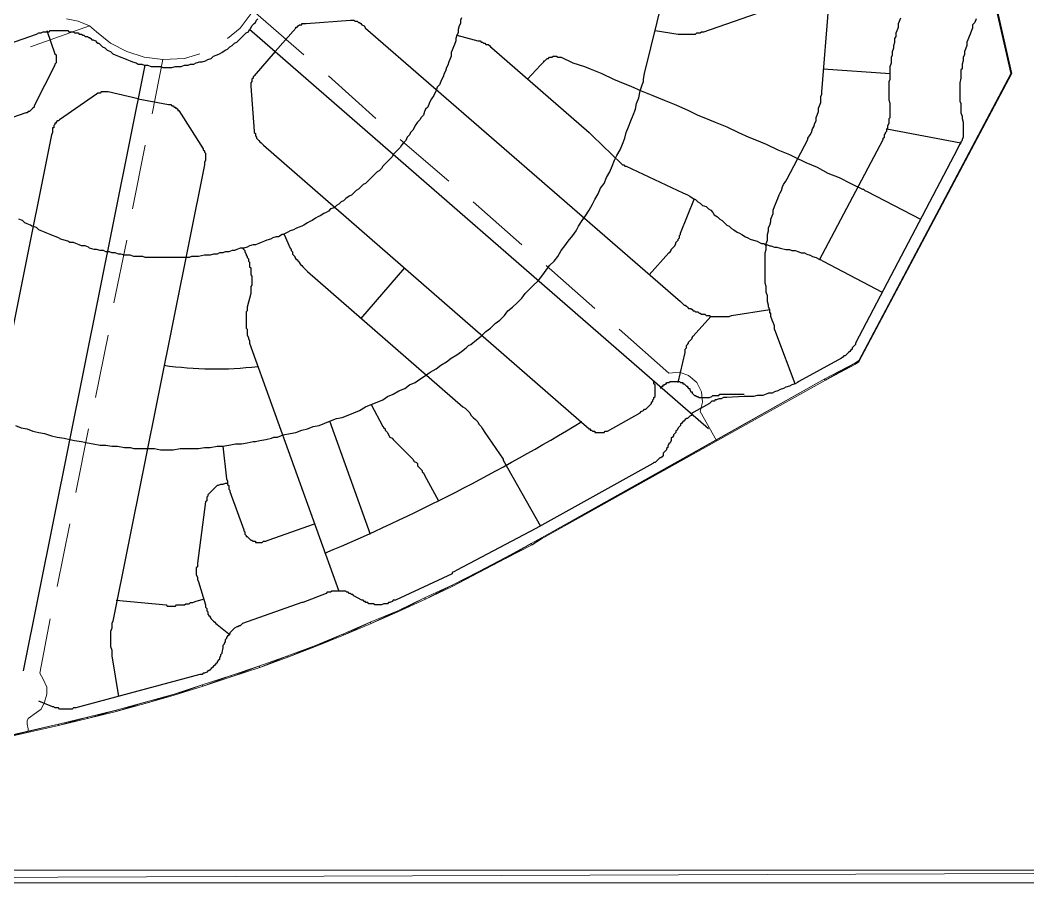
# Model space of a CAD drawing. Header units: inches. Extents: x 27 to 868, y 19 to 613.
# Drawn here: x 777.56 to 816.73, y 513.38 to 546.93 of the extents above; entities that cross this region are included whole.
import ezdxf

# ---------------------------------------------------------------- set-up
doc = ezdxf.new("R2010")
doc.units = ezdxf.units.IN
doc.header["$MEASUREMENT"] = 0
doc.layers.add('PDF_Geometry', color=7, linetype='Continuous')

msp = doc.modelspace()

# ---------------------------------------------------------------- linework, layer by layer
at = {"layer": 'PDF_Geometry', "color": 8, "lineweight": 0}
for points in [[(816.111, 544.86), (810.616, 568.775), (810.661, 568.82), (816.111, 544.86)], [(816.066, 544.86), (816.111, 544.86), (810.616, 568.775), (816.066, 544.86)], [(785.62, 546.211), (786.115, 546.616), (786.611, 547.292), (788.592, 545.58)], [(780.26, 546.706), (779.81, 546.886), (779.36, 546.976)], [(777.963, 545.895), (780.26, 546.706), (780.531, 546.481), (781.071, 546.031), (781.701, 545.715), (782.377, 545.49), (783.098, 545.4), (782.692, 543.283)], [(783.098, 545.4), (783.953, 545.445), (784.539, 545.625)], [(789.538, 544.769), (791.385, 543.103)], [(810.166, 533.69), (810.166, 533.645), (816.066, 544.86), (810.166, 533.69)], [(810.166, 533.645), (816.066, 544.86), (816.111, 544.86), (810.166, 533.645)], [(792.331, 542.292), (794.222, 540.671)], [(781.927, 539.59), (782.422, 542.067)], [(795.168, 539.86), (797.06, 538.194)], [(781.701, 538.374), (781.206, 535.942)], [(798.005, 537.383), (799.897, 535.717)], [(800.843, 534.906), (802.779, 533.195)], [(780.485, 532.249), (780.981, 534.681)], [(808.815, 532.969), (808.86, 532.924), (810.031, 533.6), (808.815, 532.969)], [(808.86, 532.924), (810.031, 533.6), (810.031, 533.555), (808.86, 532.924)], [(810.031, 533.6), (810.031, 533.555), (810.166, 533.69), (810.031, 533.6)], [(810.031, 533.555), (810.166, 533.69), (810.166, 533.645), (810.031, 533.555)], [(803.996, 531.708), (804.086, 532.069), (804.041, 532.474), (803.86, 532.834), (803.545, 533.105), (803.185, 533.24), (802.779, 533.195)], [(797.825, 526.799), (797.825, 526.754), (808.815, 532.969), (797.825, 526.799)], [(797.825, 526.754), (808.815, 532.969), (808.86, 532.924), (797.825, 526.754)], [(803.996, 531.708), (804.626, 530.582)], [(780.215, 531.033), (779.72, 528.556)], [(778.999, 524.908), (779.495, 527.34)], [(796.429, 526.034), (796.429, 525.988), (797.42, 526.574), (796.429, 526.034)], [(796.429, 525.988), (797.42, 526.574), (797.465, 526.529), (796.429, 525.988)], [(797.42, 526.574), (797.465, 526.529), (797.825, 526.799), (797.42, 526.574)], [(797.465, 526.529), (797.825, 526.799), (797.825, 526.754), (797.465, 526.529)], [(795.393, 525.493), (795.393, 525.448), (796.429, 526.034), (795.393, 525.493)], [(795.393, 525.448), (796.429, 526.034), (796.429, 525.988), (795.393, 525.448)], [(794.357, 524.953), (794.357, 524.908), (795.393, 525.493), (794.357, 524.953)], [(794.357, 524.908), (795.393, 525.493), (795.393, 525.448), (794.357, 524.908)], [(793.276, 524.457), (793.321, 524.412), (794.357, 524.953), (793.276, 524.457)], [(793.321, 524.412), (794.357, 524.953), (794.357, 524.908), (793.321, 524.412)], [(792.24, 523.962), (792.24, 523.917), (793.276, 524.457), (792.24, 523.962)], [(792.24, 523.917), (793.276, 524.457), (793.321, 524.412), (792.24, 523.917)], [(791.16, 523.511), (791.205, 523.466), (792.24, 523.962), (791.16, 523.511)], [(791.205, 523.466), (792.24, 523.962), (792.24, 523.917), (791.205, 523.466)], [(778.729, 523.646), (778.324, 521.53), (778.459, 521.304), (778.594, 520.989), (778.594, 520.719), (778.504, 520.404), (778.369, 520.133), (778.189, 519.998), (777.873, 519.773), (777.828, 519.683), (777.828, 519.548), (777.873, 519.368), (777.873, 519.278)], [(790.124, 523.061), (790.124, 523.016), (791.16, 523.511), (790.124, 523.061)], [(790.124, 523.016), (791.16, 523.511), (791.205, 523.466), (790.124, 523.016)], [(789.043, 522.611), (789.043, 522.566), (790.124, 523.061), (789.043, 522.611)], [(789.043, 522.566), (790.124, 523.061), (790.124, 523.016), (789.043, 522.566)], [(787.962, 522.205), (787.962, 522.16), (789.043, 522.611), (787.962, 522.205)], [(787.962, 522.16), (789.043, 522.611), (789.043, 522.566), (787.962, 522.16)], [(786.836, 521.8), (786.881, 521.755), (787.962, 522.205), (786.836, 521.8)], [(786.881, 521.755), (787.962, 522.205), (787.962, 522.16), (786.881, 521.755)], [(785.755, 521.44), (785.755, 521.395), (786.836, 521.8), (785.755, 521.44)], [(785.755, 521.395), (786.836, 521.8), (786.881, 521.755), (785.755, 521.395)], [(784.629, 521.079), (784.674, 521.034), (785.755, 521.44), (784.629, 521.079)], [(784.674, 521.034), (785.755, 521.44), (785.755, 521.395), (784.674, 521.034)], [(783.548, 520.719), (783.548, 520.674), (784.629, 521.079), (783.548, 520.719)], [(783.548, 520.674), (784.629, 521.079), (784.674, 521.034), (783.548, 520.674)], [(782.422, 520.404), (782.422, 520.359), (783.548, 520.719), (782.422, 520.404)], [(782.422, 520.359), (783.548, 520.719), (783.548, 520.674), (782.422, 520.359)], [(781.296, 520.088), (781.296, 520.043), (782.422, 520.404), (781.296, 520.088)], [(781.296, 520.043), (782.422, 520.404), (782.422, 520.359), (781.296, 520.043)], [(780.17, 519.818), (780.17, 519.773), (781.296, 520.088), (780.17, 519.818)], [(780.17, 519.773), (781.296, 520.088), (781.296, 520.043), (780.17, 519.773)], [(775.486, 518.737), (775.486, 518.692), (779.044, 519.548), (775.486, 518.737)], [(775.486, 518.692), (779.044, 519.548), (779.044, 519.503), (775.486, 518.692)], [(779.044, 519.548), (779.044, 519.503), (780.17, 519.818), (779.044, 519.548)], [(779.044, 519.503), (780.17, 519.818), (780.17, 519.773), (779.044, 519.503)]]:
    msp.add_lwpolyline(points, dxfattribs=at)
at = {"layer": 'PDF_Geometry', "color": 8, "lineweight": 25}
for points in [[(777.378, 531.168), (777.603, 531.078), (777.828, 531.033), (778.053, 530.943), (778.279, 530.898), (778.504, 530.853), (778.774, 530.763), (778.999, 530.717), (779.269, 530.672), (779.495, 530.627), (779.675, 530.582), (779.945, 530.537), (780.17, 530.492), (780.395, 530.447), (780.666, 530.402), (780.756, 530.402), (780.891, 530.402), (781.116, 530.357), (781.341, 530.357), (781.611, 530.312), (781.837, 530.312), (781.972, 530.267), (782.062, 530.267), (782.332, 530.267), (782.557, 530.267), (782.782, 530.267), (783.008, 530.222), (783.278, 530.222), (783.503, 530.222), (783.773, 530.267), (783.998, 530.267), (784.224, 530.267), (784.494, 530.267), (784.719, 530.312), (784.944, 530.312), (785.214, 530.357), (785.44, 530.357), (785.665, 530.402), (785.935, 530.447), (786.16, 530.447), (786.385, 530.492), (786.611, 530.537), (786.701, 530.537), (786.881, 530.582), (787.106, 530.627), (787.331, 530.672), (787.421, 530.717), (787.556, 530.717), (787.782, 530.808), (788.052, 530.853), (788.277, 530.898), (788.502, 530.988), (788.727, 531.033), (788.953, 531.123), (789.178, 531.168), (789.403, 531.258), (789.628, 531.348), (789.853, 531.438), (790.079, 531.483), (790.304, 531.573), (790.529, 531.663), (790.754, 531.753), (790.979, 531.888), (791.205, 531.979), (791.43, 532.069), (791.655, 532.159), (791.835, 532.294), (792.06, 532.384), (792.285, 532.519), (792.511, 532.609), (792.691, 532.744), (792.916, 532.834), (793.096, 532.969), (793.321, 533.105), (793.501, 533.24), (793.727, 533.375), (793.907, 533.51), (794.132, 533.645), (794.312, 533.78), (794.537, 533.915), (794.718, 534.05), (794.898, 534.185), (794.988, 534.276), (795.078, 534.321), (795.303, 534.501), (795.483, 534.636), (795.663, 534.816), (795.843, 534.951), (796.024, 535.131), (796.204, 535.266), (796.384, 535.447), (796.519, 535.627), (796.699, 535.762), (796.879, 535.942), (797.06, 536.122), (797.195, 536.302), (797.375, 536.482), (797.51, 536.618), (797.69, 536.798), (797.87, 537.023), (798.005, 537.203), (798.14, 537.383), (798.321, 537.563), (798.456, 537.743), (798.591, 537.969), (798.726, 538.149), (798.861, 538.329), (799.041, 538.554), (799.176, 538.734), (799.266, 538.915), (799.402, 539.14), (799.537, 539.32), (799.672, 539.545), (799.807, 539.77), (799.897, 539.95), (800.032, 540.176), (800.122, 540.401), (800.257, 540.581), (800.347, 540.806), (800.482, 541.031), (800.573, 541.257), (800.663, 541.482), (800.753, 541.662), (800.888, 541.887), (800.978, 542.112), (801.068, 542.337), (801.113, 542.563), (801.203, 542.788), (801.293, 543.013), (801.383, 543.238), (801.473, 543.463), (801.518, 543.689), (801.608, 543.914), (801.654, 544.184), (801.744, 544.409), (801.789, 544.544), (801.789, 544.634), (801.834, 544.86), (803.05, 549.814)], [(802.239, 546.526), (803.14, 546.391), (803.185, 546.391), (803.275, 546.391), (803.32, 546.391), (803.365, 546.391), (803.455, 546.391), (803.5, 546.391), (803.545, 546.391), (803.635, 546.391), (803.68, 546.391), (803.725, 546.391), (803.815, 546.391), (803.86, 546.436), (803.905, 546.436), (803.995, 546.436), (804.041, 546.481), (804.086, 546.481), (804.131, 546.481), (808.229, 547.922)], [(807.689, 532.789), (806.968, 534.681), (806.923, 534.816), (806.878, 534.906), (806.878, 535.041), (806.833, 535.176), (806.788, 535.266), (806.743, 535.401), (806.743, 535.537), (806.698, 535.537), (806.698, 535.672), (806.653, 535.762), (806.653, 535.852), (806.608, 535.987), (806.608, 536.122), (806.608, 536.212), (806.563, 536.347), (806.563, 536.437), (806.563, 536.572), (806.518, 536.708), (806.518, 536.798), (806.518, 536.933), (806.518, 537.068), (806.518, 537.158), (806.518, 537.293), (806.518, 537.428), (806.518, 537.518), (806.518, 537.653), (806.518, 537.789), (806.518, 537.879), (806.563, 538.014), (806.563, 538.149), (806.563, 538.239), (806.608, 538.374), (806.608, 538.509), (806.608, 538.599), (806.653, 538.734), (806.653, 538.869), (806.698, 538.96), (806.743, 539.095), (806.743, 539.185), (806.788, 539.32), (806.833, 539.41), (806.833, 539.545), (806.878, 539.68), (806.923, 539.77), (806.968, 539.905), (807.013, 539.995), (807.058, 540.131), (807.103, 540.221), (807.148, 540.311), (807.193, 540.446), (807.238, 540.536), (807.328, 540.671), (807.373, 540.761), (808.184, 542.292), (808.184, 542.337), (808.274, 542.473), (808.319, 542.563), (808.364, 542.698), (808.409, 542.788), (808.454, 542.923), (808.499, 543.013), (808.499, 543.148), (808.544, 543.238), (808.589, 543.373), (808.589, 543.508), (808.634, 543.598), (808.679, 543.734), (808.679, 543.824), (808.679, 543.959), (808.725, 544.049), (808.725, 544.139), (808.995, 547.517)], [(784.764, 545.355), (784.854, 545.4), (784.989, 545.445), (785.079, 545.535), (785.214, 545.58), (785.305, 545.625), (785.395, 545.67), (785.53, 545.76), (785.62, 545.805), (785.71, 545.895), (785.8, 545.94), (785.89, 546.031), (785.98, 546.076), (786.07, 546.166), (786.16, 546.256), (786.25, 546.346), (786.34, 546.436), (786.431, 546.481), (786.476, 546.571), (786.521, 546.616), (786.566, 546.706), (786.656, 546.796), (786.701, 546.841), (786.746, 546.931), (786.791, 546.976)], [(787.466, 545.715), (788.277, 546.616), (788.277, 546.661), (788.322, 546.661), (788.367, 546.706), (788.412, 546.751), (788.457, 546.751), (788.502, 546.751), (788.502, 546.796), (788.547, 546.796), (788.592, 546.796), (788.637, 546.796), (788.682, 546.796), (790.394, 546.931), (790.484, 546.931), (790.529, 546.931), (790.574, 546.886), (790.619, 546.886), (790.664, 546.886), (790.709, 546.841), (790.754, 546.841), (790.799, 546.796), (790.844, 546.751), (790.934, 546.706), (790.979, 546.616), (803.23, 535.987), (803.275, 535.942), (803.32, 535.897), (803.365, 535.852), (803.41, 535.852), (803.455, 535.807), (803.5, 535.762), (803.545, 535.717), (803.635, 535.717), (803.68, 535.672), (803.725, 535.627), (803.77, 535.627), (803.815, 535.582), (803.905, 535.582), (803.95, 535.537), (803.996, 535.537), (804.041, 535.492), (804.131, 535.492), (804.176, 535.492), (804.221, 535.447), (804.266, 535.447), (804.356, 535.447), (804.401, 535.401), (804.446, 535.401), (804.536, 535.401), (804.581, 535.401), (804.626, 535.401), (804.716, 535.401), (804.761, 535.401), (804.806, 535.401), (804.896, 535.401), (804.941, 535.401), (804.986, 535.401), (805.076, 535.401), (805.121, 535.401), (805.212, 535.447), (806.698, 535.672)], [(794.718, 547.021), (794.673, 546.931), (794.673, 546.796), (794.627, 546.706), (794.582, 546.571), (794.582, 546.436), (794.537, 546.346), (794.492, 546.211), (794.492, 546.121), (794.447, 545.985), (794.402, 545.895), (794.357, 545.76), (794.312, 545.67), (794.312, 545.535), (794.267, 545.4), (794.222, 545.31), (794.177, 545.175), (794.132, 545.085), (794.087, 544.95), (794.042, 544.86), (793.997, 544.724), (793.952, 544.634), (793.907, 544.544), (793.862, 544.409), (793.772, 544.319), (793.727, 544.184), (793.682, 544.094), (793.637, 544.004), (793.547, 543.869), (793.501, 543.779), (793.457, 543.689), (793.411, 543.553), (793.321, 543.463), (793.276, 543.373), (793.231, 543.238), (793.141, 543.148), (793.096, 543.058), (793.006, 542.968), (792.916, 542.833), (792.871, 542.743), (792.826, 542.653), (792.736, 542.563), (792.691, 542.472), (792.601, 542.382)], [(814.715, 546.976), (814.67, 546.841), (814.58, 546.751), (814.58, 546.616), (814.534, 546.526), (814.489, 546.391), (814.444, 546.301), (814.399, 546.166), (814.354, 546.076), (814.354, 545.94), (814.309, 545.805), (814.264, 545.715), (814.264, 545.58), (814.219, 545.49), (814.219, 545.355), (814.174, 545.22), (814.174, 545.13), (814.174, 545.04), (814.129, 544.995), (814.129, 544.86), (814.129, 544.769), (814.129, 544.679), (814.084, 544.499), (814.084, 544.409), (814.084, 544.319), (814.084, 544.274), (814.084, 544.139), (814.084, 544.049), (814.084, 543.914), (814.084, 543.779), (814.129, 543.689), (814.129, 543.553), (814.129, 543.418), (814.129, 543.328), (814.174, 543.193), (814.174, 543.103), (814.219, 542.968), (814.219, 542.833), (814.219, 542.788), (814.219, 542.743), (814.219, 542.653), (814.219, 542.608), (814.219, 542.563), (814.219, 542.473), (814.219, 542.428), (814.219, 542.382), (814.174, 542.292), (814.174, 542.247), (814.129, 542.202), (814.129, 542.157), (814.084, 542.112), (814.039, 542.022), (813.994, 541.932), (810.031, 534.366), (810.031, 534.321), (809.986, 534.276), (809.941, 534.231), (809.896, 534.185), (809.896, 534.14), (809.85, 534.095), (809.805, 534.05), (809.76, 534.005), (809.715, 533.96), (809.67, 533.915), (809.625, 533.87), (809.58, 533.87), (809.535, 533.825), (809.49, 533.78), (807.824, 532.879), (807.779, 532.834), (807.689, 532.789), (807.554, 532.744), (807.463, 532.699), (807.328, 532.654), (807.238, 532.609), (807.103, 532.564), (807.013, 532.519), (806.878, 532.474), (806.788, 532.429), (806.653, 532.429), (806.563, 532.384), (806.428, 532.339), (806.292, 532.339), (806.202, 532.339), (806.067, 532.294), (805.932, 532.294), (805.842, 532.294), (805.707, 532.294), (805.031, 532.249), (804.986, 532.249), (804.941, 532.249), (804.896, 532.249), (804.806, 532.204), (804.761, 532.204), (804.716, 532.204), (804.626, 532.159), (804.581, 532.159), (804.536, 532.114), (804.491, 532.114), (804.446, 532.114), (804.401, 532.069), (804.356, 532.024), (803.635, 531.618)], [(808.634, 537.608), (811.112, 542.292), (811.112, 542.337), (811.157, 542.382), (811.157, 542.472), (811.202, 542.518), (811.202, 542.563), (811.247, 542.608), (811.247, 542.698), (811.292, 542.743), (811.292, 542.788), (811.292, 542.833), (811.337, 542.923), (811.337, 542.968), (811.337, 543.103), (811.382, 543.148), (811.382, 543.193), (811.382, 543.283), (811.382, 543.328), (811.382, 543.373), (811.382, 543.463), (811.382, 543.508), (811.382, 543.553), (811.382, 543.689), (811.337, 543.824), (811.337, 543.914), (811.337, 544.049), (811.337, 544.184), (811.337, 544.274), (811.337, 544.409), (811.337, 544.544), (811.382, 544.634), (811.382, 544.769), (811.382, 544.905), (811.382, 544.995), (811.382, 545.13), (811.427, 545.265), (811.427, 545.355), (811.427, 545.49), (811.472, 545.58), (811.472, 545.715), (811.517, 545.85), (811.517, 545.94), (811.562, 546.076), (811.562, 546.211), (811.607, 546.301), (811.607, 546.436), (811.652, 546.526), (811.697, 546.661), (811.697, 546.796), (811.742, 546.886), (811.787, 547.021)], [(754.994, 538.284), (778.189, 546.391), (778.279, 546.436), (778.369, 546.436), (778.459, 546.481), (778.504, 546.481), (778.549, 546.481), (778.639, 546.481), (778.684, 546.481), (778.729, 546.526), (778.819, 546.526), (778.864, 546.526), (778.909, 546.526), (778.999, 546.526), (779.044, 546.526), (779.089, 546.526), (779.179, 546.526), (779.224, 546.526), (779.269, 546.526), (779.359, 546.526), (779.405, 546.526), (779.45, 546.481), (779.54, 546.481), (779.585, 546.481), (779.63, 546.481), (779.675, 546.436), (779.765, 546.436), (779.81, 546.436), (779.855, 546.391), (779.945, 546.391), (779.99, 546.346), (780.035, 546.346), (780.08, 546.301), (780.17, 546.301), (780.215, 546.256), (780.26, 546.256), (780.305, 546.211), (780.35, 546.166), (780.395, 546.166), (780.485, 546.121), (780.531, 546.076), (780.576, 546.031), (780.621, 546.031), (780.756, 545.895), (780.846, 545.85), (780.936, 545.76), (781.071, 545.715), (781.161, 545.625), (781.251, 545.58), (781.386, 545.535), (781.476, 545.49), (781.611, 545.445), (781.701, 545.4), (781.837, 545.355), (781.927, 545.31), (782.062, 545.265), (782.152, 545.22), (782.287, 545.22), (782.377, 545.175), (782.512, 545.175), (782.647, 545.13), (782.737, 545.13), (782.873, 545.13), (783.008, 545.13), (783.098, 545.085), (783.233, 545.085), (783.368, 545.085), (783.458, 545.085), (783.593, 545.13), (783.728, 545.13), (783.818, 545.13), (783.953, 545.175), (784.089, 545.175), (784.179, 545.22), (784.314, 545.22), (784.404, 545.265), (784.539, 545.31), (784.629, 545.31), (784.764, 545.355)], [(778.594, 546.526), (778.909, 545.625), (778.954, 545.58), (778.954, 545.535), (778.954, 545.49), (778.954, 545.445), (778.954, 545.4), (778.954, 545.355), (778.954, 545.31), (778.954, 545.265), (778.909, 545.22), (778.909, 545.175), (778.098, 543.598), (778.098, 543.553), (778.053, 543.508), (778.008, 543.463), (777.963, 543.418), (777.918, 543.373), (777.873, 543.373), (777.828, 543.328), (777.783, 543.328), (760.128, 537.158)], [(804.311, 531.033), (786.476, 546.571)], [(794.537, 546.346), (795.213, 546.166), (795.348, 546.121), (795.438, 546.121), (795.483, 546.076), (795.528, 546.076), (795.573, 546.031), (795.618, 546.031), (795.663, 545.986), (795.754, 545.986), (795.799, 545.94), (795.844, 545.895), (795.889, 545.85), (799.672, 542.563), (799.762, 542.473), (799.807, 542.427), (800.933, 541.347), (800.978, 541.301), (801.023, 541.301), (801.068, 541.257), (801.113, 541.257), (803.32, 540.221), (803.41, 540.176), (803.5, 540.131), (803.59, 540.085), (803.725, 539.995), (803.815, 539.95), (803.905, 539.86), (803.996, 539.815), (804.086, 539.725), (804.221, 539.68), (804.311, 539.59), (804.401, 539.545), (804.491, 539.455), (804.536, 539.365), (804.671, 539.275), (804.761, 539.185), (804.851, 539.14), (804.941, 539.05), (805.031, 538.96), (805.121, 538.914), (805.212, 538.824), (805.302, 538.779), (805.437, 538.689), (805.527, 538.644), (805.617, 538.599), (805.752, 538.509), (805.842, 538.464), (805.932, 538.419), (806.067, 538.374), (806.202, 538.329), (806.293, 538.284), (806.383, 538.239), (806.473, 538.239), (806.518, 538.194), (806.608, 538.194), (806.698, 538.149), (806.743, 538.149), (806.878, 538.104), (806.968, 538.104), (807.103, 538.059), (807.328, 538.014), (807.463, 538.014), (807.554, 537.969), (807.689, 537.969), (807.824, 537.924), (807.914, 537.879), (808.049, 537.879), (808.139, 537.834), (808.274, 537.789), (808.364, 537.743), (808.499, 537.698), (808.589, 537.653), (808.68, 537.608), (808.77, 537.563), (811.067, 536.347)], [(787.466, 545.715), (786.656, 544.769), (786.611, 544.724), (786.611, 544.679), (786.566, 544.634), (786.566, 544.589), (786.566, 544.544), (786.521, 544.499), (786.521, 544.454), (786.521, 544.409), (786.521, 544.364), (786.656, 542.608), (786.656, 542.563), (786.701, 542.518), (786.701, 542.472), (786.701, 542.427), (786.746, 542.382), (786.746, 542.337), (786.791, 542.292), (786.836, 542.247), (786.881, 542.202), (786.926, 542.157), (787.016, 542.067), (799.672, 531.033), (799.717, 531.033), (799.717, 530.988), (799.762, 530.988), (799.807, 530.943), (799.852, 530.943), (799.897, 530.943), (799.897, 530.898), (799.942, 530.898), (799.987, 530.898), (800.032, 530.898), (800.077, 530.898), (800.122, 530.898), (800.167, 530.898), (800.212, 530.898), (800.257, 530.898), (800.302, 530.943), (800.347, 530.943), (800.392, 530.943), (801.654, 531.663), (801.699, 531.708), (801.789, 531.753), (801.834, 531.798), (801.879, 531.798), (801.924, 531.843), (801.969, 531.888), (802.014, 531.934), (802.059, 531.979), (802.104, 532.024), (802.104, 532.069), (802.149, 532.114), (802.149, 532.159), (802.194, 532.204), (802.194, 532.249), (802.239, 532.294), (802.239, 532.384), (802.239, 532.429), (802.239, 532.474), (802.239, 532.564), (802.239, 532.609), (802.239, 532.654), (802.239, 532.744), (802.194, 532.789), (802.194, 532.834), (802.194, 532.879)], [(797.285, 544.634), (797.78, 545.175), (797.825, 545.22), (797.915, 545.31), (797.915, 545.355), (797.96, 545.355), (798.005, 545.4), (798.05, 545.445), (798.095, 545.445), (798.14, 545.49), (798.185, 545.49), (798.231, 545.49), (798.276, 545.535), (798.321, 545.535), (798.366, 545.535), (798.411, 545.535), (798.456, 545.49), (798.501, 545.49), (798.591, 545.49), (799.041, 545.265), (799.492, 545.13), (799.717, 545.04), (800.167, 544.86), (800.618, 544.634), (801.068, 544.454), (801.293, 544.364), (801.699, 544.184), (802.149, 544.004), (802.599, 543.824), (803.05, 543.643), (803.545, 543.418), (803.905, 543.238), (804.131, 543.148), (804.581, 542.968), (805.031, 542.788), (805.482, 542.563), (805.887, 542.382), (806.112, 542.292), (806.563, 542.112), (807.013, 541.887), (807.463, 541.707), (807.644, 541.617), (808.094, 541.392), (808.544, 541.211), (808.95, 540.986), (809.4, 540.806), (809.85, 540.581), (810.301, 540.356), (810.346, 540.356), (810.391, 540.311), (810.481, 540.266), (812.553, 539.185)], [(777.693, 521.62), (782.422, 545.175)], [(808.77, 545.04), (811.382, 544.86)], [(782.152, 543.869), (780.981, 544.139), (780.936, 544.139), (780.891, 544.139), (780.846, 544.139), (780.801, 544.139), (780.756, 544.139), (780.711, 544.139), (780.666, 544.094), (780.62, 544.094), (780.576, 544.094), (780.53, 544.049), (779.089, 543.058), (779.044, 543.013), (778.999, 543.013), (778.954, 542.968), (778.954, 542.923), (778.909, 542.923), (778.909, 542.878), (778.864, 542.833), (778.864, 542.788), (778.864, 542.743), (778.819, 542.743), (778.819, 542.698), (778.819, 542.563), (778.774, 542.473), (775.081, 524.097)], [(782.152, 543.869), (783.323, 543.644), (783.368, 543.644), (783.413, 543.644), (783.458, 543.598), (783.503, 543.598), (783.548, 543.553), (783.593, 543.553), (783.593, 543.508), (783.638, 543.508), (783.683, 543.463), (783.683, 543.418), (783.728, 543.418), (784.674, 541.932), (784.674, 541.887), (784.719, 541.842), (784.719, 541.797), (784.764, 541.752), (784.764, 541.707), (784.764, 541.662), (784.764, 541.617), (784.764, 541.572), (784.764, 541.527), (784.764, 541.482), (784.719, 541.392), (784.719, 541.302), (781.161, 523.556), (781.116, 523.466), (781.116, 523.376), (781.116, 523.286), (781.071, 523.151), (781.071, 523.016), (781.071, 522.926), (781.071, 522.791), (781.071, 522.656), (781.071, 522.566), (781.116, 522.43), (781.116, 522.295), (781.116, 522.205), (781.386, 520.629)], [(811.247, 542.698), (814.129, 542.157)], [(792.601, 542.382), (792.556, 542.247), (792.466, 542.157), (792.376, 542.067), (792.331, 541.977), (792.24, 541.887), (792.15, 541.797), (792.06, 541.707), (792.015, 541.617), (791.925, 541.527), (791.835, 541.437), (791.745, 541.347), (791.655, 541.256), (791.61, 541.166), (791.52, 541.076), (791.43, 541.031), (791.34, 540.941), (791.25, 540.851), (791.16, 540.761), (791.069, 540.671), (790.979, 540.581), (790.889, 540.536), (790.799, 540.446), (790.709, 540.356), (790.619, 540.311), (790.529, 540.221), (790.439, 540.13), (790.349, 540.085), (790.214, 539.995), (790.124, 539.905), (790.034, 539.86), (789.943, 539.77), (789.853, 539.725), (789.763, 539.635), (789.628, 539.59), (789.538, 539.5), (789.448, 539.455), (789.358, 539.41), (789.223, 539.32), (789.133, 539.275), (789.043, 539.23), (788.908, 539.14), (788.818, 539.095), (788.727, 539.05), (788.592, 538.96), (788.502, 538.914), (788.367, 538.869), (788.277, 538.824), (788.187, 538.779), (788.052, 538.734), (787.962, 538.689), (787.782, 538.599), (787.737, 538.599), (787.601, 538.509), (787.511, 538.509), (787.376, 538.464), (787.286, 538.419), (787.151, 538.374), (787.061, 538.329), (786.926, 538.284), (786.836, 538.239), (786.701, 538.194), (786.611, 538.194), (786.476, 538.149), (786.385, 538.104), (786.25, 538.059), (786.115, 538.059), (785.98, 538.014), (785.89, 537.969), (785.8, 537.969), (785.665, 537.924), (785.53, 537.924), (785.44, 537.879), (785.305, 537.879), (785.214, 537.834), (785.079, 537.834), (784.944, 537.789), (784.854, 537.789), (784.719, 537.789), (784.494, 537.743), (784.359, 537.743), (784.224, 537.743), (784.134, 537.698), (783.998, 537.698), (783.863, 537.698), (783.773, 537.698), (783.638, 537.698), (783.503, 537.698), (783.413, 537.698), (783.278, 537.698), (783.143, 537.698), (783.008, 537.698), (782.782, 537.698), (782.692, 537.698), (782.557, 537.698), (782.422, 537.698), (782.332, 537.743), (782.197, 537.743), (782.062, 537.743), (781.972, 537.743), (781.837, 537.789), (781.747, 537.789), (781.611, 537.789), (781.476, 537.834), (781.386, 537.834), (781.251, 537.879), (781.116, 537.879), (781.026, 537.924), (780.891, 537.924), (780.801, 537.969), (780.666, 537.969), (780.531, 538.014), (780.44, 538.014), (780.26, 538.059), (780.215, 538.104), (780.08, 538.149), (779.945, 538.149), (779.855, 538.194), (779.72, 538.239), (779.63, 538.284), (779.495, 538.284), (779.405, 538.329), (779.269, 538.374), (779.134, 538.419), (779.044, 538.464), (778.954, 538.509), (778.819, 538.554), (778.729, 538.599), (778.594, 538.644), (778.504, 538.689), (778.369, 538.734), (778.279, 538.779), (778.189, 538.869), (778.008, 538.914), (777.963, 538.96), (777.828, 539.005), (777.738, 539.05), (777.648, 539.14), (777.513, 539.185)], [(802.014, 537.023), (802.779, 537.879), (802.824, 537.924), (802.87, 537.969), (802.87, 538.014), (802.915, 538.059), (802.96, 538.104), (803.005, 538.149), (803.05, 538.239), (803.05, 538.284), (803.095, 538.329), (803.14, 538.374), (803.14, 538.419), (803.185, 538.464), (803.185, 538.554), (803.23, 538.599), (803.23, 538.644), (803.77, 539.995)], [(787.827, 538.599), (788.052, 538.059), (788.097, 538.014), (788.097, 537.969), (788.142, 537.924), (788.142, 537.834), (788.187, 537.789), (788.232, 537.743), (788.232, 537.698), (788.277, 537.653), (788.322, 537.608), (788.367, 537.563), (788.412, 537.518), (788.412, 537.473), (788.457, 537.428), (788.502, 537.383), (788.547, 537.338), (788.592, 537.293), (788.637, 537.248), (788.682, 537.203), (788.727, 537.158), (794.763, 531.888), (794.853, 531.843), (794.943, 531.753), (795.033, 531.663), (795.078, 531.573), (795.168, 531.483), (795.258, 531.393), (795.348, 531.303), (795.393, 531.213), (795.483, 531.123), (795.528, 531.033), (795.618, 530.898), (796.339, 529.862), (796.339, 529.817), (797.78, 527.25)], [(786.205, 538.059), (786.25, 538.014), (786.295, 537.969), (786.295, 537.924), (786.34, 537.834), (786.34, 537.789), (786.385, 537.744), (786.385, 537.698), (786.431, 537.653), (786.431, 537.563), (786.476, 537.518), (786.476, 537.473), (786.476, 537.383), (786.476, 537.338), (786.521, 537.293), (786.521, 537.203), (786.521, 537.158), (786.521, 537.113), (786.521, 537.023), (786.566, 536.978), (786.566, 536.933), (786.566, 536.843), (786.566, 536.798), (786.566, 536.753), (786.566, 536.663), (786.566, 536.618), (786.521, 536.573), (786.521, 536.482), (786.521, 536.437), (786.521, 536.347), (786.521, 536.302), (786.385, 535.762), (786.385, 535.717), (786.385, 535.672), (786.385, 535.627), (786.34, 535.582), (786.34, 535.492), (786.34, 535.447), (786.34, 535.402), (786.34, 535.311), (786.34, 535.266), (786.34, 535.221), (786.34, 535.131), (786.34, 535.086), (786.34, 535.041), (786.34, 534.951), (786.385, 534.906), (786.385, 534.861), (786.385, 534.771), (786.385, 534.726), (786.385, 534.681), (786.431, 534.591), (786.431, 534.546), (786.476, 534.456), (786.476, 534.366), (789.943, 524.727)], [(790.799, 535.311), (792.511, 537.293)], [(803.14, 532.834), (803.41, 534.005), (803.41, 534.095), (803.41, 534.14), (803.455, 534.185), (803.455, 534.276), (803.5, 534.321), (803.545, 534.366), (803.545, 534.411), (803.59, 534.456), (803.635, 534.501), (803.68, 534.546), (803.68, 534.591), (803.725, 534.636), (804.401, 535.401)], [(802.464, 532.609), (802.464, 532.654), (802.509, 532.699), (802.554, 532.699), (802.554, 532.744), (802.599, 532.744), (802.644, 532.789), (802.689, 532.789), (802.689, 532.834), (802.734, 532.834), (802.779, 532.834), (802.824, 532.879), (802.87, 532.879), (802.915, 532.879), (802.96, 532.879), (803.005, 532.879), (803.05, 532.879), (803.095, 532.879), (803.14, 532.879), (803.185, 532.879), (803.23, 532.834), (803.275, 532.834), (803.32, 532.834), (803.32, 532.789), (803.365, 532.789), (803.41, 532.744), (803.455, 532.699), (803.5, 532.699), (803.5, 532.654), (803.545, 532.609), (803.59, 532.609), (803.59, 532.564), (803.635, 532.474), (803.68, 532.474), (803.68, 532.429), (803.725, 532.384), (803.77, 532.339), (803.815, 532.339), (803.86, 532.294), (803.905, 532.294), (803.95, 532.249), (803.996, 532.249), (804.041, 532.249), (804.086, 532.249), (804.131, 532.249), (804.176, 532.249), (804.221, 532.249), (804.266, 532.249), (804.311, 532.249), (804.356, 532.249), (804.446, 532.294), (804.491, 532.339), (804.536, 532.339), (804.581, 532.339), (804.671, 532.339), (804.716, 532.339), (804.761, 532.384), (805.707, 532.384)], [(791.205, 531.979), (791.655, 531.123), (791.7, 531.078), (791.745, 531.033), (791.745, 530.988), (791.79, 530.943), (791.835, 530.898), (791.88, 530.808), (791.925, 530.717), (792.015, 530.672), (792.06, 530.627), (792.826, 529.862), (792.871, 529.772), (792.961, 529.727), (793.006, 529.682), (793.006, 529.592), (793.051, 529.546), (793.096, 529.501), (793.141, 529.456), (793.186, 529.411), (793.186, 529.366), (793.231, 529.321), (793.276, 529.231), (793.817, 528.24)], [(803.68, 531.573), (803.59, 531.528), (803.545, 531.483), (803.5, 531.438), (803.455, 531.438), (803.41, 531.393), (803.365, 531.348), (803.32, 531.303), (803.275, 531.258), (803.23, 531.213), (803.23, 531.168), (803.185, 531.123), (803.14, 531.078), (803.095, 530.988), (803.05, 530.943), (803.05, 530.898), (803.005, 530.853), (802.96, 530.808), (802.96, 530.763), (802.915, 530.717), (802.87, 530.672), (802.87, 530.582), (802.824, 530.492), (802.779, 530.447), (802.734, 530.357), (802.734, 530.312), (802.689, 530.267), (802.689, 530.222), (802.644, 530.177), (802.599, 530.132), (802.554, 530.087), (802.554, 529.997), (802.509, 529.952), (802.464, 529.907), (802.419, 529.907), (802.374, 529.862), (802.329, 529.817), (802.284, 529.772), (802.239, 529.727), (802.194, 529.727), (802.149, 529.682), (797.6, 527.159), (794.537, 525.538), (794.447, 525.493), (794.357, 525.448), (794.357, 525.403), (792.15, 524.367), (792.06, 524.367), (792.015, 524.322), (791.925, 524.277), (791.88, 524.277), (791.835, 524.232), (791.745, 524.232), (791.7, 524.232), (791.61, 524.187), (791.565, 524.187), (791.52, 524.187), (791.475, 524.187), (791.385, 524.187), (791.34, 524.187), (791.295, 524.232), (791.205, 524.232), (791.16, 524.232), (791.115, 524.232), (791.069, 524.277), (791.024, 524.277), (790.979, 524.277), (790.979, 524.322), (790.934, 524.322), (790.889, 524.367), (790.844, 524.367), (790.529, 524.547), (790.484, 524.592), (790.439, 524.592), (790.394, 524.637), (790.349, 524.637), (790.304, 524.682), (790.259, 524.682), (790.214, 524.727), (790.124, 524.727), (790.079, 524.727), (790.034, 524.727), (789.943, 524.727), (789.898, 524.727), (789.853, 524.727), (789.763, 524.727), (789.718, 524.727), (789.673, 524.727), (789.628, 524.682), (789.538, 524.682), (789.493, 524.682), (789.448, 524.637), (788.547, 524.277), (788.502, 524.277), (786.205, 523.466), (786.16, 523.421), (786.115, 523.376), (786.07, 523.376), (786.025, 523.331), (785.98, 523.331), (785.89, 523.286), (785.845, 523.241), (785.8, 523.196), (785.755, 523.151), (785.71, 523.106), (785.71, 523.061), (785.665, 523.016), (785.62, 522.971), (785.575, 522.926), (785.575, 522.881), (785.53, 522.836), (785.53, 522.746), (785.485, 522.701), (785.485, 522.656), (785.44, 522.611), (785.44, 522.521), (785.395, 522.34), (785.395, 522.295), (785.35, 522.25), (785.35, 522.205), (785.305, 522.115), (785.305, 522.07), (785.259, 522.025), (785.214, 521.98), (785.214, 521.935), (785.169, 521.89), (785.124, 521.845), (785.079, 521.8), (785.034, 521.755), (784.989, 521.71), (784.944, 521.665), (784.899, 521.62), (784.854, 521.62), (784.809, 521.575), (784.719, 521.53), (784.674, 521.53), (784.629, 521.485), (784.539, 521.485), (779.72, 520.179), (779.63, 520.179), (779.585, 520.133), (779.495, 520.133), (779.45, 520.133), (779.405, 520.133), (779.314, 520.133), (779.269, 520.133), (779.224, 520.133), (779.134, 520.133), (779.089, 520.133), (779.044, 520.179), (778.999, 520.179), (778.909, 520.179), (778.864, 520.224), (778.819, 520.224), (778.729, 520.269), (778.279, 520.449)], [(789.583, 531.348), (791.16, 526.934)], [(785.44, 530.357), (785.575, 529.096), (785.62, 529.006), (785.62, 528.916), (785.62, 528.871), (785.665, 528.826), (785.665, 528.781), (785.665, 528.691), (785.71, 528.646), (785.71, 528.601), (786.25, 527.114), (786.25, 527.069), (786.295, 527.024), (786.295, 526.979), (786.295, 526.934), (786.34, 526.889), (786.34, 526.844), (786.385, 526.844), (786.43, 526.799), (786.476, 526.754), (786.521, 526.709), (786.566, 526.709), (786.611, 526.664), (786.656, 526.664), (786.701, 526.664), (786.701, 526.619), (786.746, 526.619), (786.791, 526.619), (786.836, 526.619), (786.881, 526.619), (786.926, 526.619), (786.971, 526.619), (787.016, 526.664), (787.061, 526.664), (787.106, 526.664), (787.196, 526.709), (788.998, 527.34)], [(785.62, 528.916), (785.53, 528.916), (785.44, 528.871), (785.395, 528.871), (785.35, 528.871), (785.26, 528.826), (785.214, 528.826), (785.17, 528.781), (785.124, 528.736), (785.079, 528.691), (785.034, 528.646), (784.989, 528.601), (784.944, 528.556), (784.899, 528.511), (784.854, 528.466), (784.854, 528.421), (784.809, 528.375), (784.809, 528.331), (784.809, 528.24), (784.764, 528.195), (784.449, 525.808), (784.449, 525.763), (784.449, 525.673), (784.404, 525.628), (784.404, 525.583), (784.404, 525.493), (784.404, 525.448), (784.404, 525.403), (784.404, 525.358), (784.449, 525.268), (784.449, 525.223), (784.449, 525.178), (784.494, 525.088), (784.764, 524.187), (784.764, 524.097), (784.809, 524.052), (784.809, 524.007), (784.809, 523.962), (784.854, 523.917), (784.854, 523.827), (784.899, 523.782), (784.944, 523.737), (784.944, 523.692), (784.989, 523.646), (785.034, 523.601), (785.079, 523.556), (785.124, 523.511), (785.17, 523.466), (785.214, 523.421), (785.665, 523.061)], [(781.296, 524.367), (783.233, 524.187), (783.278, 524.142), (783.323, 524.142), (783.413, 524.142), (783.458, 524.142), (783.503, 524.142), (783.593, 524.142), (783.638, 524.187), (783.683, 524.187), (783.773, 524.187), (783.818, 524.187), (783.863, 524.187), (783.953, 524.187), (783.998, 524.232), (784.044, 524.232), (784.134, 524.232), (784.179, 524.277), (784.269, 524.277), (784.359, 524.322), (784.674, 524.412)]]:
    msp.add_lwpolyline(points, dxfattribs=at)
at = {"layer": 'PDF_Geometry', "lineweight": 0}
for points in [[(851.916, 513.378), (851.421, 513.873), (720.404, 513.378), (851.916, 513.378)], [(851.421, 513.873), (720.404, 513.378), (720.9, 513.873), (851.421, 513.873)]]:
    msp.add_lwpolyline(points, dxfattribs=at)
at = {"layer": 'PDF_Geometry', "color": 8, "lineweight": 25}
for centre, radius, start, end in [((785.146, 547.424), 14.057, 261.8079, 276.7208), ((759.285, 597.253), 77.174, 292.97507, 301.31149)]:
    msp.add_arc(centre, radius, start, end, dxfattribs=at)

doc.saveas('drawing.dxf')
